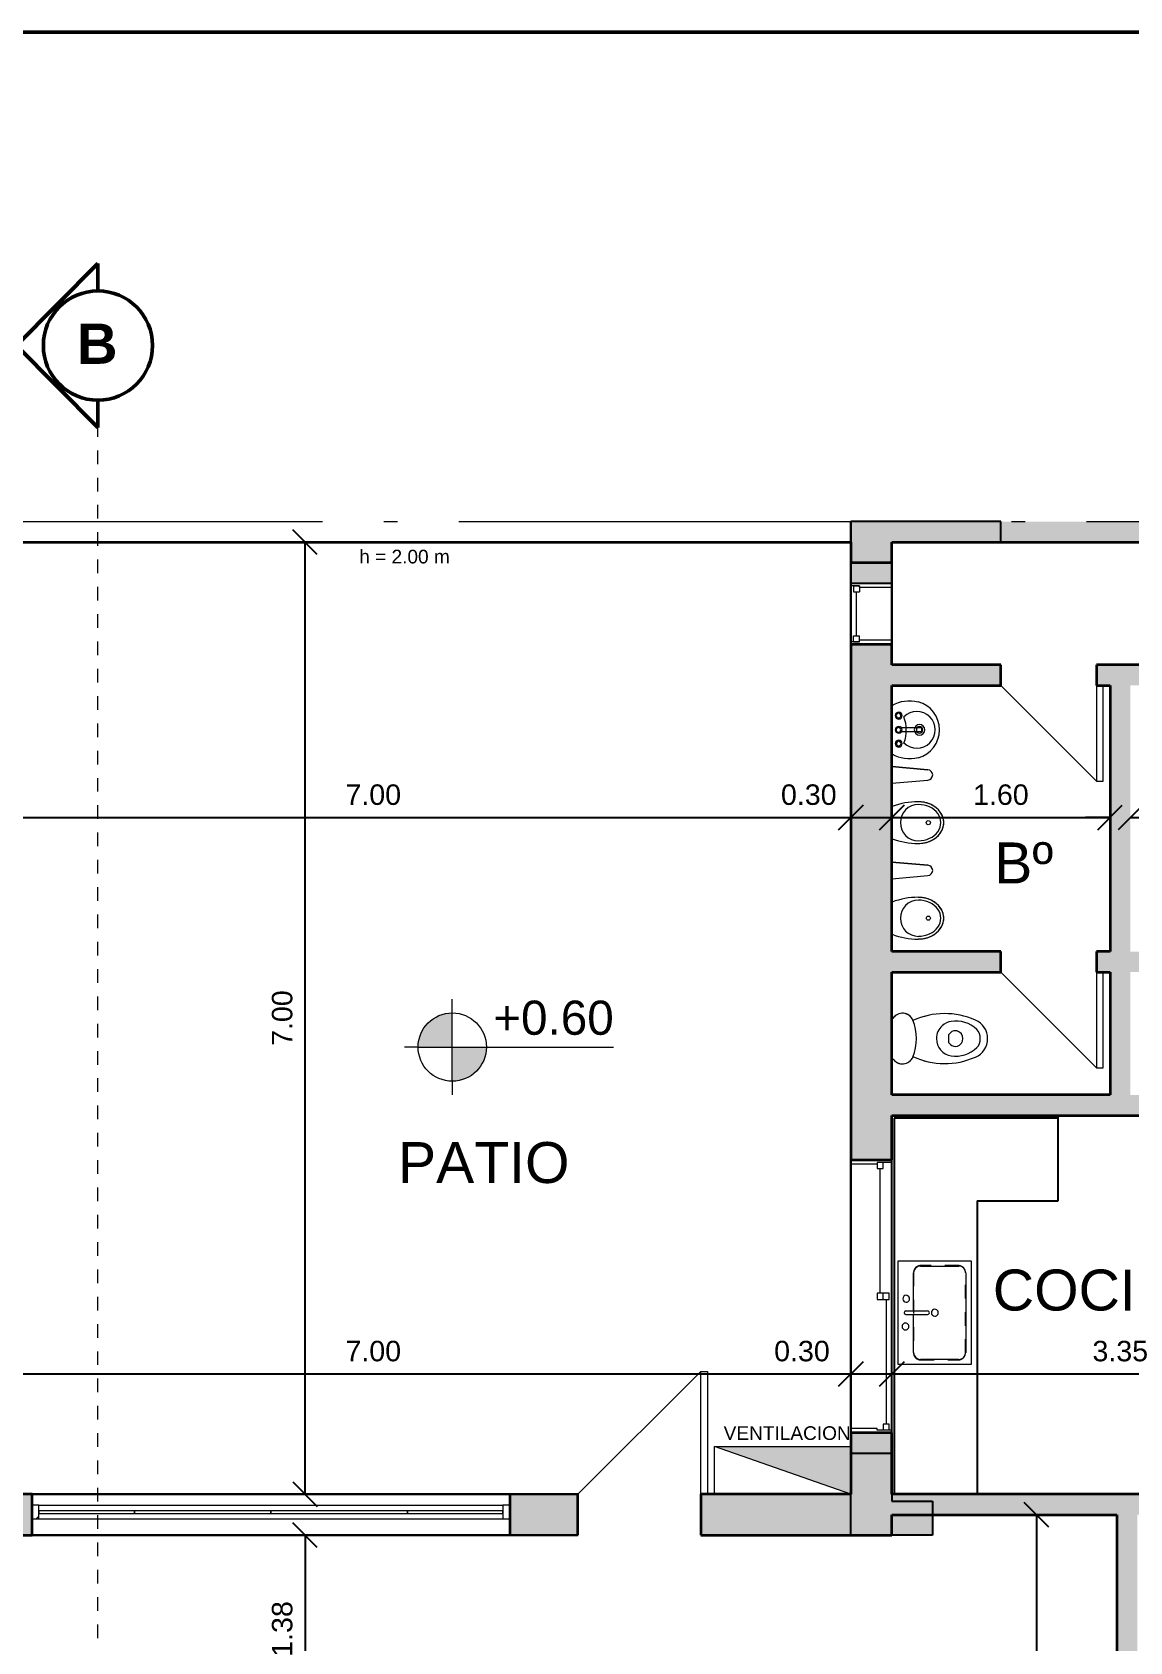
# Model space of a CAD drawing. Header units: metres. Extents: x 42 to 294, y -52 to 32.
# Drawn here: x 103.03 to 111.08, y 19.71 to 31.5 of the extents above; entities that cross this region are included whole.
import ezdxf

# ---------------------------------------------------------------- set-up
doc = ezdxf.new("R2010")
doc.units = ezdxf.units.M
doc.header["$LTSCALE"] = 0.15
for name, pattern in [('ACAD_ISO04W100', [30, 24, -3, 0, -3]), ('Dash dot dot', [0.03, 0.012, -0.006, 0, -0.006, 0, -0.006]), ('Trazo punto', [0.015875, 0.00635, -0.004763, 0, -0.004763])]:
    doc.linetypes.add(name, pattern=pattern)
doc.layers.get('0').update_dxf_attribs({"lineweight": 20})
for name, color, linetype, lineweight in [('A-----SYP', 6, 'Continuous', 50), ('A-DOORSYM', 1, 'Continuous', 9), ('A-FLORCAM', 3, 'Continuous', 9), ('A-GLAZIDM', 6, 'Continuous', 9), ('A-WALL', 2, 'Continuous', 30), ('A-WALLCWM', 6, 'Continuous', 9), ('P-SANRFIM', 6, 'Continuous', 9), ('RECUADRO', 82, 'Continuous', 50), ('S-GRIDIDM', 1, 'Continuous', 20), ('VENTILACIONES', 4, 'Continuous', 9)]:
    doc.layers.add(name, color=color, linetype=linetype, lineweight=lineweight)
doc.layers.add('Hatch', color=8, linetype='Continuous')
doc.layers.add('MUROS', color=11, linetype='Continuous')
doc.styles.get("Standard").update_dxf_attribs({"font": 'arial.ttf', "height": 0.15})
doc.dimstyles.new('Copy of Annotative', dxfattribs={"dimtxt": 0.15, "dimasz": 0.18, "dimexe": 0.18, "dimexo": 0.0625, "dimgap": 0.09, "dimtad": 1, "dimzin": 0, "dimdsep": 46, "dimtxsty": 'Standard', "dimblk": 'OBLIQUE', "dimcen": 0.09, "dimse1": 1, "dimse2": 1, "dimadec": 0, "dimazin": 0, "dimtfac": 1, "dimtofl": 0, "dimtmove": 0, "dimatfit": 3, "dimfxl": 1, "dimtolj": 1, "dimtzin": 0, "dimarcsym": 0})
doc.dimstyles.new('Cotas Pini', dxfattribs={"dimtxt": 0.15, "dimasz": 0.18, "dimexe": 0.18, "dimexo": 0.0625, "dimgap": 0.09, "dimtad": 1, "dimzin": 0, "dimdsep": 46, "dimtxsty": 'Standard', "dimblk": 'OBLIQUE', "dimcen": 0.09, "dimse1": 1, "dimse2": 1, "dimadec": 0, "dimazin": 0, "dimtfac": 1, "dimtofl": 0, "dimtmove": 0, "dimatfit": 3, "dimfxl": 1, "dimtolj": 1, "dimtzin": 0, "dimarcsym": 0})

# ---------------------------------------------------------------- blocks, each defined once
blk = doc.blocks.new('Puerta de 1 hoja - 70x210 cm-140-01 PBaja')
at = {"layer": 'A-DOORSYM', "lineweight": 13}
for p, q in [((0.617, -0.775), (-0.083, -0.075)), ((0.617, -0.775), (-0.083, -0.075)), ((0.617, -0.075), (0.617, -0.775))]:
    blk.add_line(p, q, dxfattribs=at)
blk = doc.blocks.new('Puerta de 1 hoja - 70x210 cm-138-01 PBaja')
at = {"layer": 'A-DOORSYM', "lineweight": 13}
for p, q in [((0.617, -0.775), (-0.083, -0.075)), ((0.617, -0.775), (-0.083, -0.075)), ((0.617, -0.075), (0.617, -0.775))]:
    blk.add_line(p, q, dxfattribs=at)
blk = doc.blocks.new('Panel de sistema - Acristalado-85-01 PBaja')
at = {"layer": 'A-WALLCWM'}
for p, q in [((0.35, 0.01), (-0.35, 0.01)), ((-0.35, 0.01), (-0.35, -0.01)), ((0.35, -0.01), (0.35, 0.01)), ((-0.35, -0.01), (0.35, -0.01))]:
    blk.add_line(p, q, dxfattribs=at)
blk = doc.blocks.new('Montante rectangular - Montante rectangular - 5x10 cm Aluminio-84-01 PBaja')
at = {"layer": 'A-WALLCWM'}
for p, q in [((16.534, 4.813), (17.234, 4.813)), ((16.534, 4.713), (17.234, 4.713))]:
    blk.add_line(p, q, dxfattribs=at)
blk = doc.blocks.new('Montante rectangular - Montante rectangular - 5x10 cm Aluminio-83-01 PBaja')
at = {"layer": 'A-WALLCWM'}
h = blk.add_hatch(dxfattribs=at)
h.set_pattern_fill('FP1_30', color=256, style=0, pattern_type=2)
h.set_pattern_definition([(315, (-0.21, 0.048), (0.25173, 0.25173), []), (315, (-0.21, -0.333), (0.25173, 0.25173), [])])
h.paths.add_polyline_path([(-0.05, 0.05), (0, 0.05), (0, -0.05), (-0.05, -0.05)], flags=0)
at = {"layer": 'A-WALLCWM', "lineweight": 13}
for p, q in [((-0.05, 0.05), (0, 0.05)), ((-0.05, -0.05), (-0.05, 0.05)), ((0, 0.05), (0, -0.05)), ((0, -0.05), (-0.05, -0.05))]:
    blk.add_line(p, q, dxfattribs=at)
blk = doc.blocks.new('Panel de sistema - Acristalado-82-01 PBaja')
at = {"layer": 'A-WALLCWM'}
for p, q in [((0.5, 0.01), (-0.5, 0.01)), ((-0.5, 0.01), (-0.5, -0.01)), ((0.5, -0.01), (0.5, 0.01)), ((-0.5, -0.01), (0.5, -0.01))]:
    blk.add_line(p, q, dxfattribs=at)
blk = doc.blocks.new('Montante rectangular - Montante rectangular - 5x10 cm Aluminio-79-01 PBaja')
at = {"layer": 'A-WALLCWM'}
for p, q in [((17.234, 4.813), (18.234, 4.813)), ((17.234, 4.713), (18.234, 4.713))]:
    blk.add_line(p, q, dxfattribs=at)
blk = doc.blocks.new('Panel de sistema - Acristalado-81-01 PBaja')
at = {"layer": 'A-WALLCWM'}
for p, q in [((0.5, 0.01), (-0.5, 0.01)), ((-0.5, 0.01), (-0.5, -0.01)), ((0.5, -0.01), (0.5, 0.01)), ((-0.5, -0.01), (0.5, -0.01))]:
    blk.add_line(p, q, dxfattribs=at)
blk = doc.blocks.new('Panel de sistema - Acristalado-78-01 PBaja')
at = {"layer": 'A-WALLCWM'}
for p, q in [((0.35, 0.01), (-0.35, 0.01)), ((-0.35, 0.01), (-0.35, -0.01)), ((0.35, -0.01), (0.35, 0.01)), ((-0.35, -0.01), (0.35, -0.01))]:
    blk.add_line(p, q, dxfattribs=at)
blk = doc.blocks.new('Montante rectangular - Montante rectangular - 5x10 cm Aluminio-77-01 PBaja')
at = {"layer": 'A-WALLCWM'}
for p, q in [((20.234, 4.813), (20.934, 4.813)), ((20.234, 4.713), (20.934, 4.713))]:
    blk.add_line(p, q, dxfattribs=at)
blk = doc.blocks.new('Montante rectangular - Montante rectangular - 5x10 cm Aluminio-76-01 PBaja')
at = {"layer": 'A-WALLCWM'}
h = blk.add_hatch(dxfattribs=at)
h.set_pattern_fill('FP1_31', color=256, style=0, pattern_type=2)
h.set_pattern_definition([(225, (0.165, 0.048), (0.25173, -0.25173), []), (225, (0.165, -0.333), (0.25173, -0.25173), [])])
h.paths.add_polyline_path([(-0.05, 0.05), (-0.05, -0.05), (0, -0.05), (0, 0.05)], flags=0)
at = {"layer": 'A-WALLCWM', "lineweight": 13}
for p, q in [((-0.05, 0.05), (-0.05, -0.05)), ((0, 0.05), (-0.05, 0.05)), ((0, -0.05), (0, 0.05)), ((-0.05, -0.05), (0, -0.05))]:
    blk.add_line(p, q, dxfattribs=at)
blk = doc.blocks.new('Puerta de 1 hoja - 90 x 210 cm-75-01 PBaja')
at = {"layer": 'A-DOORSYM', "lineweight": 13}
for p, q in [((0.717, 1.05), (-0.183, 0.15)), ((0.717, 1.05), (-0.183, 0.15)), ((0.717, 0.15), (0.717, 1.05))]:
    blk.add_line(p, q, dxfattribs=at)
blk = doc.blocks.new('WC w Cistern _5_ - 540 x 360mm-55-01 PBaja')
at = {"layer": 'P-SANRFIM'}
for p, q in [((-0.147, 0), (-0.147, -0.009)), ((-0.147, 0), (-0.147, -0.009)), ((0.147, -0.009), (0.147, 0)), ((0.147, -0.009), (0.147, 0)), ((-0.043, -0.431), (-0.031, -0.418)), ((-0.031, -0.418), (0.031, -0.418)), ((0.031, -0.418), (0.043, -0.431))]:
    blk.add_line(p, q, dxfattribs=at)
for centre, radius, start, end in [((-0.103, -0.079), 0.0825, 122.2745, 248.8192), ((-0.103, -0.079), 0.0825, 122.2745, 246.8782), ((0.103, -0.079), 0.0825, 291.1808, 57.7255), ((0.103, -0.079), 0.0825, 293.1218, 57.7255), ((0.375, -0.388), 0.558, 155.3545, 203.7969), ((0.375, -0.388), 0.558, 155.3903, 203.7969), ((0, 0.162), 0.344, 246.8782, 293.1218), ((-0.375, -0.388), 0.558, 336.2031, 24.6455), ((-0.375, -0.388), 0.558, 336.2031, 24.6097), ((0, -0.456), 0.128, 89.9985, 170.9061), ((0, -0.456), 0.128, 42.4453, 90.0015), ((0.091, -0.47), 0.22, 170.9061, 224.3974), ((-0.008, -0.466), 0.05, 135, 197.1865), ((0.008, -0.466), 0.05, 342.8171, 45), ((-0.091, -0.47), 0.22, 315.6026, 9.0939), ((0, -0.456), 0.128, 9.0939, 42.4453), ((0, -0.464), 0.0581, 197.1865, 342.8171), ((0.001, -0.553), 0.15, 203.7969, 269.4689), ((0.001, -0.553), 0.15, 203.7969, 269.4689), ((-0.008, -0.567), 0.0816, 224.3974, 275.8355), ((-0.001, -0.553), 0.15, 270.5311, 336.2031), ((-0.001, -0.553), 0.15, 270.5311, 336.2031), ((0.008, -0.567), 0.0816, 264.1645, 315.6026)]:
    blk.add_arc(centre, radius, start, end, dxfattribs=at)
blk = doc.blocks.new('Sink - Cloakroom - 440 x 350mm-50-01 PBaja')
at = {"layer": 'P-SANRFIM'}
for p, q in [((-0.015, -0.215), (-0.015, -0.071)), ((0.015, -0.215), (0.015, -0.071))]:
    blk.add_line(p, q, dxfattribs=at)
for centre, radius, start, end in [((0.053, -0.131), 0.264, 150.3649, 193.6351), ((-0.053, -0.131), 0.264, 346.3649, 29.6351), ((0.053, -0.131), 0.264, 150.3649, 193.6351), ((0, -0.184), 0.135, 135.4629, 45.0556), ((-0.101, -0.051), 0.025, 0, 180), ((-0.101, -0.051), 0.025, 180, 0), ((-0.101, -0.051), 0.017, 360, 180), ((-0.101, -0.051), 0.017, 180, 360), ((-0.002, 0.16), 0.267, 249.1986, 291.3199), ((0, -0.051), 0.025, 0, 180), ((0, -0.051), 0.025, 180, 0), ((-0.001, -0.049), 0.0168, 90, 270), ((-0.001, -0.049), 0.0168, 270, 90), ((0.104, -0.051), 0.025, 360, 180), ((0.104, -0.051), 0.025, 180, 360), ((0.104, -0.05), 0.017, 360, 180), ((0.104, -0.05), 0.017, 180, 360), ((-0.053, -0.131), 0.264, 346.3649, 29.6351), ((-0.006, -0.145), 0.204, 193.6351, 271.6558), ((-0.006, -0.145), 0.204, 193.6351, 271.6558), ((0, -0.204), 0.0386, 360, 180), ((0, -0.204), 0.0386, 180, 360), ((0, -0.204), 0.0235, 360, 180), ((0, -0.204), 0.0235, 180, 360), ((0.006, -0.145), 0.204, 268.3442, 346.3649), ((0.006, -0.145), 0.204, 268.3442, 346.3649)]:
    blk.add_arc(centre, radius, start, end, dxfattribs=at)
blk.add_ellipse((0, -0.215), major_axis=(-0.015, 0), ratio=0.428525, start_param=0, end_param=3.141593, dxfattribs=at)
blk = doc.blocks.new('Urinal _2_ - Urinal _2_-51-01 PBaja')
at = {"layer": 'P-SANRFIM'}
for p, q in [((0.117, -0.003), (-0.117, -0.003)), ((-0.117, -0.003), (0.117, -0.003))]:
    blk.add_line(p, q, dxfattribs=at)
blk.add_circle((0, -0.268), 0.015, dxfattribs=at)
for centre, start, end in [((0.392, -0.195), 159.3261, 180), ((0.392, -0.195), 159.3261, 180), ((-0.392, -0.195), 360, 20.6739), ((-0.392, -0.195), 360, 20.6739)]:
    blk.add_arc(centre, 0.545, start, end, dxfattribs=at)
for major_axis, ratio, start_param, end_param in [((-0.133, 0), 0.987707, 3.141593, 6.283185), ((0, 0.186), 0.819068, 1.570796, 4.712389), ((0, 0.165), 0.80303, 1.570796, 4.712389)]:
    blk.add_ellipse((0, -0.195), major_axis=major_axis, ratio=ratio, start_param=start_param, end_param=end_param, dxfattribs=at)
at = {"layer": 'P-SANRFIM', "start_tangent": (0.002808, -0.999996), "end_tangent": (0.002808, 0.999996)}
blk.add_spline([(-0.152, -0.195), (-0.151, -0.218), (-0.15, -0.229), (-0.148, -0.24), (-0.146, -0.25), (-0.143, -0.261), (-0.139, -0.271), (-0.135, -0.282), (-0.131, -0.291), (-0.125, -0.301), (-0.12, -0.31), (-0.114, -0.318), (-0.108, -0.327), (-0.101, -0.334), (-0.094, -0.342), (-0.087, -0.348), (-0.079, -0.354), (-0.071, -0.36), (-0.063, -0.365), (-0.054, -0.369), (-0.045, -0.373), (-0.036, -0.376), (-0.027, -0.378), (-0.018, -0.38), (-0.009, -0.381), (0, -0.381), (0.009, -0.381), (0.018, -0.38), (0.027, -0.378), (0.036, -0.376), (0.045, -0.373), (0.054, -0.369), (0.065, -0.364), (0.075, -0.357), (0.085, -0.35), (0.094, -0.342), (0.103, -0.332), (0.111, -0.323), (0.119, -0.312), (0.125, -0.301), (0.132, -0.289), (0.137, -0.277), (0.142, -0.264), (0.146, -0.25), (0.149, -0.237), (0.151, -0.223), (0.153, -0.195)], degree=3, dxfattribs=at)
blk = doc.blocks.new('Urinal Screen _1_ - Urinal Screen _1_-47-01 PBaja')
at = {"layer": 'P-SANRFIM'}
for p, q in [((0.061, 0), (-0.061, 0)), ((-0.061, 0), (-0.038, -0.265)), ((-0.061, 0), (0.061, 0)), ((-0.061, 0), (-0.038, -0.265)), ((0.038, -0.265), (0.061, 0)), ((0.061, 0), (0.038, -0.265))]:
    blk.add_line(p, q, dxfattribs=at)
blk.add_arc((0, -0.262), 0.0382, 185, 355, dxfattribs=at)
blk.add_arc((0, -0.262), 0.0382, 185, 355, dxfattribs=at)
blk = doc.blocks.new('Deslizante con cubrejuntas - 2000 x 1200mm-44-01 PBaja')
at = {"layer": 'A-GLAZIDM', "lineweight": 13}
for p, q in [((-1, 0.15), (-0.98095, 0.15)), ((-0.98095, 0.15), (-0.98095, 0.04205)), ((-0.022225, 0.13095), (-0.022225, 0.04205)), ((0.022225, 0.13095), (-0.022225, 0.13095)), ((0.022225, 0.04205), (0.022225, 0.13095)), ((0.9365, 0.13095), (0.9365, 0.0865)), ((0.98095, 0.13095), (0.9365, 0.13095)), ((0.98095, 0.15), (0.98095, 0.04205)), ((1, 0.15), (0.98095, 0.15)), ((1, -0.15), (1, 0.15)), ((-0.9365, 0.0865), (-0.98095, 0.0865)), ((-0.98095, 0.04205), (-0.96825, 0.04205)), ((-0.96825, 0.04205), (-0.9365, 0.04205)), ((-0.96825, 0.04205), (-0.96825, -0.15)), ((-0.9365, 0.04205), (-0.9365, 0.0865)), ((-0.022225, 0.064275), (-0.9365, 0.064275)), ((0.022225, 0.0865), (-0.022225, 0.0865)), ((-0.022225, 0.04205), (0.022225, 0.04205)), ((0.022225, 0.108725), (0.9365, 0.108725)), ((0.9365, 0.0865), (0.98095, 0.0865)), ((0.96825, 0.04205), (0.96825, -0.15)), ((0.98095, 0.04205), (0.96825, 0.04205)), ((-0.96825, -0.15), (-1, -0.15)), ((0.96825, -0.15), (1, -0.15))]:
    blk.add_line(p, q, dxfattribs=at)
blk = doc.blocks.new('Counter Top - Corner w sink - 600mm Depth-40-01 PBaja')
at = {"layer": 'A-FLORCAM'}
for p, q in [((-0.575, 1.219), (-1.2, 1.219)), ((-0.575, 0.625), (-0.575, 1.219)), ((1.575, 0.625), (-0.575, 0.625)), ((-0.875, 0), (1.125, 0))]:
    blk.add_line(p, q, dxfattribs=at)
at = {"layer": 'A-FLORCAM', "lineweight": 25}
for p, q in [((-0.575, 1.219), (-1.2, 1.219)), ((-1.181, 1.219), (-1.181, 0.019)), ((-0.575, 0.625), (-0.575, 1.219)), ((-0.575, 0.625), (1.575, 0.625)), ((-1.181, 0.019), (1.575, 0.019)), ((1.125, 0), (-0.875, 0))]:
    blk.add_line(p, q, dxfattribs=at)
at = {"layer": 'A-FLORCAM', "linetype": 'Dash dot dot'}
for p, q in [((-0.1, 0.49), (-0.1, 0.21)), ((0.54, 0.54), (-0.05, 0.54)), ((0.59, 0.21), (0.59, 0.49)), ((-0.05, 0.16), (0.54, 0.16))]:
    blk.add_line(p, q, dxfattribs=at)
for centre, start, end in [((-0.05, 0.49), 90, 180), ((0.54, 0.49), 360, 90), ((-0.05, 0.21), 180, 270), ((0.54, 0.21), 270, 0)]:
    blk.add_arc(centre, 0.05, start, end, dxfattribs=at)
blk = doc.blocks.new('M_Sink Kitchen-Single - 760 x 535mm-39-01 PBaja')
at = {"layer": 'P-SANRFIM'}
for p, q in [((-0.364, -0.27), (-0.364, 0.265)), ((-0.364, 0.265), (0.396, 0.265)), ((0.396, 0.265), (0.396, -0.27)), ((-0.326, -0.105), (-0.326, 0.176)), ((-0.275, 0.227), (0.307, 0.227)), ((0.358, 0.176), (0.358, -0.105)), ((0.003, -0.213), (0.003, -0.053)), ((0.028, -0.213), (0.028, -0.053)), ((0.003, -0.156), (-0.275, -0.156)), ((0.307, -0.156), (0.028, -0.156)), ((0.396, -0.27), (-0.364, -0.27))]:
    blk.add_line(p, q, dxfattribs=at)
for centre, radius, start, end in [((-0.275, 0.176), 0.0508, 90, 180), ((0.307, 0.176), 0.0508, 360, 90), ((0.016, 0), 0.0254, 360, 180), ((-0.275, -0.105), 0.0508, 180, 270), ((0.016, 0), 0.0254, 180, 0), ((0.016, -0.053), 0.0127, 360, 180), ((0.307, -0.105), 0.0508, 270, 0), ((-0.086, -0.21), 0.0254, 360, 180), ((-0.086, -0.21), 0.0254, 180, 0), ((0.016, -0.213), 0.0127, 180, 0), ((0.117, -0.215), 0.0254, 360, 180), ((0.117, -0.215), 0.0254, 180, 0)]:
    blk.add_arc(centre, radius, start, end, dxfattribs=at)
blk = doc.blocks.new('Sección - Extremo de sección-3896-01 PBaja')
at = {"layer": 'A-----SYP'}
for p, q in [((-0.006, 0.00598), (-0.012, 0)), ((0, 0), (-0.006, 0.00598)), ((-0.012, 0), (-0.01, 0)), ((-0.002, 0), (0, 0))]:
    blk.add_line(p, q, dxfattribs=at)
blk.add_circle((-0.006, 0), 0.004, dxfattribs=at)
blk.add_arc((-0.006, 0), 0.004, 0, 180, dxfattribs=at)
blk = doc.blocks.new('_Oblique')
at = {"color": 0, "linetype": 'ByBlock', "lineweight": -2}
blk.add_line((-0.5, -0.5), (0.5, 0.5), dxfattribs=at)
blk = doc.blocks.new('*D2682')
at = {"color": 0, "lineweight": -2, "ltscale": 0.1, "transparency": 16777216}
blk.add_line((102.033, 25.752), (109.033, 25.752), dxfattribs=at)
at = {"layer": 'Defpoints', "color": 0, "ltscale": 0.1, "transparency": 16777216}
for p in [(102.033, 25.752), (109.033, 25.752), (109.033, 25.752)]:
    blk.add_point(p, dxfattribs=at)
at = {"color": 0, "lineweight": -2, "ltscale": 0.1, "transparency": 16777216, "xscale": 0.18, "yscale": 0.18, "zscale": 0.18, "rotation": 180}
blk.add_blockref('_Oblique', (102.033, 25.752), dxfattribs=at)
at = {"color": 0, "lineweight": -2, "ltscale": 0.1, "transparency": 16777216, "xscale": 0.18, "yscale": 0.18, "zscale": 0.18}
blk.add_blockref('_Oblique', (109.033, 25.752), dxfattribs=at)
at = {"color": 0, "ltscale": 0.1, "transparency": 16777216, "insert": (105.533, 25.918), "char_height": 0.15, "attachment_point": 5}
blk.add_mtext('\\A1;7.00', dxfattribs=at)
blk = doc.blocks.new('*D2683')
at = {"color": 0, "lineweight": -2, "ltscale": 0.1, "transparency": 16777216}
blk.add_line((109.033, 25.752), (109.333, 25.752), dxfattribs=at)
at = {"layer": 'Defpoints', "color": 0, "ltscale": 0.1, "transparency": 16777216}
for p in [(109.033, 25.752), (109.333, 25.752), (109.333, 25.752)]:
    blk.add_point(p, dxfattribs=at)
at = {"color": 0, "lineweight": -2, "ltscale": 0.1, "transparency": 16777216, "xscale": 0.18, "yscale": 0.18, "zscale": 0.18, "rotation": 180}
blk.add_blockref('_Oblique', (109.033, 25.752), dxfattribs=at)
at = {"color": 0, "lineweight": -2, "ltscale": 0.1, "transparency": 16777216, "xscale": 0.18, "yscale": 0.18, "zscale": 0.18}
blk.add_blockref('_Oblique', (109.333, 25.752), dxfattribs=at)
at = {"color": 0, "ltscale": 0.1, "transparency": 16777216, "insert": (108.725, 25.918), "char_height": 0.15, "attachment_point": 5}
blk.add_mtext('\\A1;0.30', dxfattribs=at)
blk = doc.blocks.new('*D2684')
at = {"color": 0, "lineweight": -2, "ltscale": 0.1, "transparency": 16777216}
blk.add_line((109.333, 25.752), (110.933, 25.752), dxfattribs=at)
at = {"layer": 'Defpoints', "color": 0, "ltscale": 0.1, "transparency": 16777216}
for p in [(109.333, 25.752), (110.933, 25.752), (110.933, 25.744)]:
    blk.add_point(p, dxfattribs=at)
at = {"color": 0, "lineweight": -2, "ltscale": 0.1, "transparency": 16777216, "xscale": 0.18, "yscale": 0.18, "zscale": 0.18, "rotation": 180}
blk.add_blockref('_Oblique', (109.333, 25.752), dxfattribs=at)
at = {"color": 0, "lineweight": -2, "ltscale": 0.1, "transparency": 16777216, "xscale": 0.18, "yscale": 0.18, "zscale": 0.18}
blk.add_blockref('_Oblique', (110.933, 25.752), dxfattribs=at)
at = {"color": 0, "ltscale": 0.1, "transparency": 16777216, "insert": (110.133, 25.918), "char_height": 0.15, "attachment_point": 5}
blk.add_mtext('\\A1;1.60', dxfattribs=at)
blk = doc.blocks.new('*D2685')
at = {"color": 0, "lineweight": -2, "ltscale": 0.1, "transparency": 16777216}
for p, q in [((110.933, 25.752), (110.753, 25.752)), ((111.083, 25.752), (111.263, 25.752))]:
    blk.add_line(p, q, dxfattribs=at)
at = {"layer": 'Defpoints', "color": 0, "ltscale": 0.1, "transparency": 16777216}
for p in [(110.933, 25.744), (111.083, 25.752), (111.083, 25.752)]:
    blk.add_point(p, dxfattribs=at)
at = {"color": 0, "lineweight": -2, "ltscale": 0.1, "transparency": 16777216, "xscale": 0.18, "yscale": 0.18, "zscale": 0.18}
blk.add_blockref('_Oblique', (110.933, 25.752), dxfattribs=at)
at = {"color": 0, "lineweight": -2, "ltscale": 0.1, "transparency": 16777216, "xscale": 0.18, "yscale": 0.18, "zscale": 0.18, "rotation": 180}
blk.add_blockref('_Oblique', (111.083, 25.752), dxfattribs=at)
at = {"color": 0, "ltscale": 0.1, "transparency": 16777216, "insert": (111.439, 25.918), "char_height": 0.15, "attachment_point": 5}
blk.add_mtext('\\A1;0.15', dxfattribs=at)
blk = doc.blocks.new('*D2686')
at = {"color": 0, "lineweight": -2, "ltscale": 0.1, "transparency": 16777216}
blk.add_line((111.083, 25.752), (112.683, 25.752), dxfattribs=at)
at = {"layer": 'Defpoints', "color": 0, "ltscale": 0.1, "transparency": 16777216}
for p in [(111.083, 25.752), (112.683, 25.754), (112.683, 25.752)]:
    blk.add_point(p, dxfattribs=at)
at = {"color": 0, "lineweight": -2, "ltscale": 0.1, "transparency": 16777216, "xscale": 0.18, "yscale": 0.18, "zscale": 0.18, "rotation": 180}
blk.add_blockref('_Oblique', (111.083, 25.752), dxfattribs=at)
at = {"color": 0, "lineweight": -2, "ltscale": 0.1, "transparency": 16777216, "xscale": 0.18, "yscale": 0.18, "zscale": 0.18}
blk.add_blockref('_Oblique', (112.683, 25.752), dxfattribs=at)
at = {"color": 0, "ltscale": 0.1, "transparency": 16777216, "insert": (112.062, 25.918), "char_height": 0.15, "attachment_point": 5}
blk.add_mtext('\\A1;1.60', dxfattribs=at)
blk = doc.blocks.new('*D2650')
at = {"color": 0, "lineweight": -2, "ltscale": 0.1, "transparency": 16777216}
blk.add_line((109.333, 21.675), (112.683, 21.675), dxfattribs=at)
at = {"layer": 'Defpoints', "color": 0, "ltscale": 0.1, "transparency": 16777216}
for p in [(109.333, 21.675), (112.683, 21.675), (112.683, 21.675)]:
    blk.add_point(p, dxfattribs=at)
at = {"color": 0, "lineweight": -2, "ltscale": 0.1, "transparency": 16777216, "xscale": 0.18, "yscale": 0.18, "zscale": 0.18, "rotation": 180}
blk.add_blockref('_Oblique', (109.333, 21.675), dxfattribs=at)
at = {"color": 0, "lineweight": -2, "ltscale": 0.1, "transparency": 16777216, "xscale": 0.18, "yscale": 0.18, "zscale": 0.18}
blk.add_blockref('_Oblique', (112.683, 21.675), dxfattribs=at)
at = {"color": 0, "ltscale": 0.1, "transparency": 16777216, "insert": (111.008, 21.842), "char_height": 0.15, "attachment_point": 5}
blk.add_mtext('\\A1;3.35', dxfattribs=at)
blk = doc.blocks.new('*D2657')
at = {"color": 0, "lineweight": -2, "ltscale": 0.1, "transparency": 16777216}
blk.add_line((102.033, 21.675), (109.033, 21.675), dxfattribs=at)
at = {"layer": 'Defpoints', "color": 0, "ltscale": 0.1, "transparency": 16777216}
for p in [(102.033, 21.675), (109.033, 21.675), (109.033, 21.675)]:
    blk.add_point(p, dxfattribs=at)
at = {"color": 0, "lineweight": -2, "ltscale": 0.1, "transparency": 16777216, "xscale": 0.18, "yscale": 0.18, "zscale": 0.18, "rotation": 180}
blk.add_blockref('_Oblique', (102.033, 21.675), dxfattribs=at)
at = {"color": 0, "lineweight": -2, "ltscale": 0.1, "transparency": 16777216, "xscale": 0.18, "yscale": 0.18, "zscale": 0.18}
blk.add_blockref('_Oblique', (109.033, 21.675), dxfattribs=at)
at = {"color": 0, "ltscale": 0.1, "transparency": 16777216, "insert": (105.533, 21.842), "char_height": 0.15, "attachment_point": 5}
blk.add_mtext('\\A1;7.00', dxfattribs=at)
blk = doc.blocks.new('*D2658')
at = {"color": 0, "lineweight": -2, "ltscale": 0.1, "transparency": 16777216}
blk.add_line((109.033, 21.675), (109.333, 21.675), dxfattribs=at)
at = {"layer": 'Defpoints', "color": 0, "ltscale": 0.1, "transparency": 16777216}
for p in [(109.033, 21.675), (109.333, 21.675), (109.333, 21.675)]:
    blk.add_point(p, dxfattribs=at)
at = {"color": 0, "lineweight": -2, "ltscale": 0.1, "transparency": 16777216, "xscale": 0.18, "yscale": 0.18, "zscale": 0.18, "rotation": 180}
blk.add_blockref('_Oblique', (109.033, 21.675), dxfattribs=at)
at = {"color": 0, "lineweight": -2, "ltscale": 0.1, "transparency": 16777216, "xscale": 0.18, "yscale": 0.18, "zscale": 0.18}
blk.add_blockref('_Oblique', (109.333, 21.675), dxfattribs=at)
at = {"color": 0, "ltscale": 0.1, "transparency": 16777216, "insert": (108.675, 21.842), "char_height": 0.15, "attachment_point": 5}
blk.add_mtext('\\A1;0.30', dxfattribs=at)
blk = doc.blocks.new('*D2597')
at = {"color": 0, "lineweight": -2, "ltscale": 0.1, "transparency": 16777216}
blk.add_line((105.033, 20.494), (105.033, 19.119), dxfattribs=at)
at = {"layer": 'Defpoints', "color": 0, "ltscale": 0.1, "transparency": 16777216}
for p in [(105.033, 20.494), (105.033, 19.119), (105.033, 19.119)]:
    blk.add_point(p, dxfattribs=at)
at = {"color": 0, "lineweight": -2, "ltscale": 0.1, "transparency": 16777216, "xscale": 0.18, "yscale": 0.18, "zscale": 0.18}
for p, rotation in [((105.033, 20.494), 90), ((105.033, 19.119), 270)]:
    blk.add_blockref('_Oblique', p, dxfattribs=dict(at, rotation=rotation))
at = {"color": 0, "ltscale": 0.1, "transparency": 16777216, "insert": (104.866, 19.807), "char_height": 0.15, "attachment_point": 5, "rotation": 90}
blk.add_mtext('\\A1;1.38', dxfattribs=at)
blk = doc.blocks.new('*D2602')
at = {"color": 0, "lineweight": -2, "ltscale": 0.1, "transparency": 16777216}
blk.add_line((110.394, 20.644), (110.394, 10.944), dxfattribs=at)
at = {"layer": 'Defpoints', "color": 0, "ltscale": 0.1, "transparency": 16777216}
for p in [(110.307, 20.644), (110.307, 10.944), (110.394, 10.944)]:
    blk.add_point(p, dxfattribs=at)
at = {"color": 0, "lineweight": -2, "ltscale": 0.1, "transparency": 16777216, "xscale": 0.18, "yscale": 0.18, "zscale": 0.18}
for p, rotation in [((110.394, 20.644), 90), ((110.394, 10.944), 270)]:
    blk.add_blockref('_Oblique', p, dxfattribs=dict(at, rotation=rotation))
at = {"color": 0, "ltscale": 0.1, "transparency": 16777216, "insert": (110.227, 15.794), "char_height": 0.15, "attachment_point": 5, "rotation": 90}
blk.add_mtext('\\A1;9.70', dxfattribs=at)
blk = doc.blocks.new('*D2623')
at = {"color": 0, "lineweight": -2, "ltscale": 0.1, "transparency": 16777216}
blk.add_line((105.033, 20.794), (105.033, 27.769), dxfattribs=at)
at = {"layer": 'Defpoints', "color": 0, "ltscale": 0.1, "transparency": 16777216}
for p in [(105.033, 27.769), (105.033, 27.769), (105.033, 20.794)]:
    blk.add_point(p, dxfattribs=at)
at = {"color": 0, "lineweight": -2, "ltscale": 0.1, "transparency": 16777216, "xscale": 0.18, "yscale": 0.18, "zscale": 0.18}
for p, rotation in [((105.033, 27.769), 90), ((105.033, 20.794), 270)]:
    blk.add_blockref('_Oblique', p, dxfattribs=dict(at, rotation=rotation))
at = {"color": 0, "ltscale": 0.1, "transparency": 16777216, "insert": (104.866, 24.282), "char_height": 0.15, "attachment_point": 5, "rotation": 90}
blk.add_mtext('\\A1;7.00', dxfattribs=at)

msp = doc.modelspace()

# ---------------------------------------------------------------- hatches: boundary and pattern name
at = {"ltscale": 0.1}
h = msp.add_hatch(color=256, dxfattribs=at)
h.paths.add_polyline_path([(106.112, 24.32, 0.414214), (105.862, 24.07), (105.862, 24.07), (106.112, 24.07)])
h.paths.add_polyline_path([(106.362, 24.07), (106.112, 24.07), (106.112, 23.82, 0.414214)])
at = {"layer": 'Hatch', "ltscale": 0.2}
for points in [[(109.333, 27.769), (110.133, 27.769), (110.133, 27.919), (109.033, 27.919), (109.033, 27.469), (109.333, 27.469)], [(109.033, 20.494), (109.633, 20.494), (109.633, 20.744), (109.333, 20.744), (109.333, 21.094), (109.033, 21.094)]]:
    msp.add_hatch(color=256, dxfattribs=at).paths.add_polyline_path(points)
at = {"layer": 'MUROS', "ltscale": 0.1}
h = msp.add_hatch(color=256, dxfattribs=at)
h.paths.add_polyline_path([(100.933, 27.919), (97.133, 27.919), (97.133, 27.769), (100.933, 27.769)])
h.paths.add_polyline_path([(96.533, 27.469), (96.233, 27.469), (96.233, 23.969), (96.533, 23.969), (96.533, 25.094), (96.633, 25.094), (96.633, 25.244), (96.583, 25.244), (96.533, 25.244)])
h.paths.add_polyline_path([(96.492, 22.947), (96.47, 22.947), (96.425, 22.947), (96.425, 22.992), (96.447, 23.906), (96.425, 23.906), (96.425, 23.938), (96.233, 23.938), (96.233, 22.001), (96.425, 22.001), (96.47, 21.996), (96.47, 22.033), (96.492, 22.033)])
h.paths.add_polyline_path([(102.033, 23.344), (101.733, 23.344), (101.733, 22.794), (97.883, 22.794), (97.883, 24.194), (97.733, 24.194), (97.733, 21.544), (97.883, 21.544), (97.883, 22.644), (101.733, 22.644), (101.733, 22.394), (102.033, 22.394)])
h.paths.add_polyline_path([(102.033, 27.019), (101.733, 27.019), (101.733, 26.844), (101.683, 26.844), (101.683, 26.744), (101.733, 26.744), (101.733, 26.044), (101.733, 25.244), (100.933, 25.244), (100.933, 26.744), (100.983, 26.744), (100.983, 26.844), (100.783, 26.844), (100.783, 26.744), (100.833, 26.744), (100.833, 26.044), (100.833, 25.244), (100.033, 25.244), (100.033, 26.744), (100.083, 26.744), (100.083, 26.844), (98.333, 26.844), (98.333, 26.244), (98.433, 26.244), (98.433, 26.744), (99.933, 26.744), (99.933, 25.244), (98.433, 25.244), (98.433, 25.344), (98.333, 25.344), (98.333, 25.244), (97.533, 25.244), (97.533, 25.094), (97.733, 25.094), (97.733, 24.994), (97.883, 24.994), (97.883, 25.044), (97.883, 25.094), (98.733, 25.094), (98.733, 24.194), (98.883, 24.194), (98.883, 24.294), (98.833, 24.294), (98.833, 24.994), (98.833, 25.094), (100.233, 25.094), (100.233, 24.294), (99.583, 24.294), (99.583, 24.194), (100.983, 24.194), (100.983, 24.294), (100.333, 24.294), (100.333, 25.094), (101.733, 25.094), (101.733, 24.294), (101.683, 24.294), (101.683, 24.194), (101.733, 24.194), (101.733, 23.944), (102.033, 23.944)])
h.paths.add_polyline_path([(107.033, 20.794), (106.533, 20.794), (106.533, 20.494), (107.033, 20.494)])
h.paths.add_polyline_path([(109.033, 20.794), (107.983, 20.794), (107.933, 20.794), (107.933, 20.494), (109.033, 20.494)])
h.paths.add_polyline_path([(112.833, 26.869), (111.883, 26.869), (111.883, 26.719), (112.683, 26.719), (112.683, 24.769), (111.883, 24.769), (111.883, 24.619), (112.683, 24.619), (112.683, 23.719), (111.083, 23.719), (111.083, 24.619), (111.183, 24.619), (111.183, 24.769), (111.083, 24.769), (111.083, 26.719), (111.183, 26.719), (111.183, 26.869), (110.833, 26.869), (110.833, 26.719), (110.883, 26.719), (110.933, 26.719), (110.933, 24.769), (110.833, 24.769), (110.833, 24.619), (110.883, 24.619), (110.933, 24.619), (110.933, 23.719), (109.333, 23.719), (109.333, 24.619), (110.133, 24.619), (110.133, 24.769), (109.333, 24.769), (109.333, 26.719), (110.133, 26.719), (110.133, 26.869), (109.333, 26.869), (109.333, 27.019), (109.033, 27.019), (109.033, 23.244), (109.333, 23.244), (109.333, 23.569), (112.683, 23.569), (112.683, 21.594), (112.833, 21.594)])
h.paths.add_polyline_path([(114.633, 27.919), (110.133, 27.919), (110.133, 27.769), (114.633, 27.769)])
h.paths.add_polyline_path([(118.808, 27.919), (115.433, 27.919), (115.433, 27.769), (118.808, 27.769)])
h.paths.add_polyline_path([(119.608, 27.319), (119.308, 27.319), (119.308, 27.169), (119.608, 27.169)])
h.paths.add_polyline_path([(109.333, 21.244), (109.033, 21.244), (109.033, 21.094), (109.333, 21.094)])
msp.add_hatch(color=256, dxfattribs=at).paths.add_polyline_path([(114.633, 20.794), (112.833, 20.794), (112.833, 20.894), (112.683, 20.894), (112.683, 20.844), (112.683, 20.794), (109.333, 20.794), (109.333, 20.744), (109.633, 20.744), (109.633, 20.644), (110.983, 20.644), (110.983, 10.944), (110.783, 10.944), (110.783, 10.794), (110.983, 10.794), (110.983, 9.128), (111.283, 9.128), (111.283, 9.889), (111.133, 9.889), (111.133, 13.544), (111.833, 13.544), (111.833, 13.694), (111.133, 13.694), (111.133, 15.494), (112.633, 15.494), (112.633, 13.694), (112.533, 13.694), (112.533, 13.544), (112.883, 13.544), (112.883, 13.694), (112.833, 13.694), (112.783, 13.694), (112.783, 15.494), (114.958, 15.494), (114.958, 14.319), (115.108, 14.319), (115.108, 15.494), (119.308, 15.494), (119.308, 14.319), (119.608, 14.319), (119.608, 15.944), (119.308, 15.944), (119.308, 15.644), (112.783, 15.644), (112.783, 17.594), (112.533, 17.594), (112.533, 17.444), (112.583, 17.444), (112.633, 17.444), (112.633, 15.644), (111.133, 15.644), (111.133, 17.444), (111.833, 17.444), (111.833, 17.594), (111.133, 17.594), (111.133, 20.644), (112.633, 20.644), (112.633, 18.569), (112.783, 18.569), (112.783, 20.644), (114.633, 20.644)])
h = msp.add_hatch(color=256, dxfattribs=at)
h.paths.add_polyline_path([(102.033, 20.794), (102.033, 20.494), (103.033, 20.494), (103.033, 20.794)])
h.paths.add_polyline_path([(101.983, 20.394), (101.983, 20.494), (101.833, 20.494), (101.833, 20.394)])
h.paths.add_polyline_path([(101.733, 20.494), (101.733, 20.644), (97.883, 20.644), (97.883, 20.744), (97.733, 20.744), (97.733, 20.644), (97.533, 20.644), (97.533, 20.494)])
at = {"layer": 'VENTILACIONES'}
h = msp.add_hatch(color=256, dxfattribs=at)
h.paths.add_polyline_path([(108.689, 21.144), (108.033, 21.144), (109.033, 20.794)])
h.paths.add_polyline_path([(109.033, 21.144), (108.689, 21.144), (109.033, 20.794)])

# ---------------------------------------------------------------- linework, layer by layer
at = {"ltscale": 0.1}
for p, q in [((106.112, 24.32), (106.112, 24.42)), ((106.112, 23.82), (106.112, 24.32)), ((105.862, 24.07), (105.762, 24.07)), ((105.862, 24.07), (107.294, 24.07)), ((106.112, 23.82), (106.112, 23.72))]:
    msp.add_line(p, q, dxfattribs=at)
msp.add_circle((106.112, 24.07), 0.25, dxfattribs=at)
at = {"layer": 'A-----SYP', "linetype": 'Trazo punto', "lineweight": 15}
msp.add_line((103.515, 5.141), (103.515, 28.809), dxfattribs=at)
at = {"layer": 'A-DOORSYM', "ltscale": 0.1}
for p, q in [((110.883, 26.719), (110.833, 26.719)), ((110.883, 26.019), (110.883, 26.719)), ((110.833, 26.019), (110.883, 26.019)), ((110.883, 24.619), (110.833, 24.619)), ((110.883, 23.919), (110.883, 24.619)), ((110.833, 23.919), (110.883, 23.919)), ((107.933, 21.694), (107.983, 21.694)), ((107.983, 21.694), (107.983, 20.794)), ((107.983, 20.794), (107.933, 20.794))]:
    msp.add_line(p, q, dxfattribs=at)
at = {"layer": 'A-GLAZIDM', "lineweight": 13}
for p, q in [((109.096, 27.45), (109.033, 27.45)), ((109.052, 27.45), (109.096, 27.45)), ((109.052, 27.45), (109.052, 27.406)), ((109.052, 27.406), (109.096, 27.406)), ((109.074, 27.083), (109.074, 27.406)), ((109.096, 27.45), (109.096, 27.406)), ((109.096, 27.438), (109.096, 27.45)), ((109.096, 27.438), (109.333, 27.438)), ((109.096, 27.038), (109.033, 27.038)), ((109.052, 27.083), (109.096, 27.083)), ((109.052, 27.038), (109.052, 27.083)), ((109.052, 27.038), (109.096, 27.038)), ((109.096, 27.038), (109.096, 27.083)), ((109.333, 27.051), (109.096, 27.051)), ((109.096, 27.038), (109.096, 27.051))]:
    msp.add_line(p, q, dxfattribs=at)
at = {"layer": 'A-WALL', "lineweight": 35}
for p, q in [((102.033, 27.769), (109.033, 27.769)), ((109.033, 27.769), (109.033, 27.619)), ((109.333, 27.619), (109.333, 27.769)), ((109.333, 27.769), (119.308, 27.769)), ((109.033, 27.619), (109.333, 27.619)), ((109.333, 27.019), (109.033, 27.019)), ((109.033, 27.019), (109.033, 23.244)), ((109.333, 26.869), (109.333, 27.019)), ((110.133, 26.869), (109.333, 26.869)), ((110.133, 26.719), (110.133, 26.869)), ((110.133, 26.719), (110.133, 26.869)), ((111.183, 26.869), (110.833, 26.869)), ((110.833, 26.869), (110.833, 26.719)), ((111.183, 26.869), (110.833, 26.869)), ((110.833, 26.869), (110.833, 26.719)), ((109.333, 24.769), (109.333, 26.719)), ((109.333, 26.719), (110.133, 26.719)), ((110.833, 26.719), (110.933, 26.719)), ((110.833, 26.719), (110.933, 26.719)), ((110.933, 26.719), (110.933, 24.769)), ((110.933, 26.719), (110.933, 24.769)), ((110.133, 24.769), (109.333, 24.769)), ((110.133, 24.619), (110.133, 24.769)), ((110.133, 24.619), (110.133, 24.769)), ((110.933, 24.769), (110.833, 24.769)), ((110.833, 24.769), (110.833, 24.619)), ((110.933, 24.769), (110.833, 24.769)), ((110.833, 24.769), (110.833, 24.619)), ((109.333, 23.719), (109.333, 24.619)), ((109.333, 24.619), (110.133, 24.619)), ((110.833, 24.619), (110.933, 24.619)), ((110.833, 24.619), (110.933, 24.619)), ((110.933, 24.619), (110.933, 23.719)), ((110.933, 23.719), (109.333, 23.719)), ((109.333, 23.244), (109.333, 23.569)), ((109.333, 23.569), (112.683, 23.569)), ((109.033, 23.244), (109.333, 23.244)), ((109.333, 21.244), (109.033, 21.244)), ((109.033, 21.244), (109.033, 20.794)), ((109.333, 20.794), (109.333, 21.244)), ((103.033, 20.794), (102.033, 20.794)), ((103.033, 20.494), (103.033, 20.794)), ((106.533, 20.794), (106.533, 20.494)), ((107.033, 20.494), (107.033, 20.794)), ((108.033, 20.794), (107.933, 20.794)), ((107.933, 20.794), (107.933, 20.494)), ((109.033, 20.794), (107.983, 20.794)), ((112.683, 20.794), (109.333, 20.794)), ((109.333, 20.494), (109.333, 20.644)), ((109.333, 20.644), (110.983, 20.644)), ((110.983, 20.644), (110.983, 10.944)), ((101.983, 20.494), (103.033, 20.494)), ((107.933, 20.494), (108.033, 20.494)), ((107.933, 20.494), (109.333, 20.494))]:
    msp.add_line(p, q, dxfattribs=at)
at = {"layer": 'A-WALL'}
for p, q in [((109.033, 27.019), (109.033, 27.619)), ((109.333, 27.619), (109.333, 27.019)), ((109.033, 21.244), (109.033, 23.244)), ((103.033, 20.794), (107.033, 20.794)), ((107.033, 20.494), (103.033, 20.494))]:
    msp.add_line(p, q, dxfattribs=at)
at = {"layer": 'Hatch', "ltscale": 0.2}
for p, q in [((109.033, 27.769), (109.033, 27.919)), ((109.033, 27.919), (109.033, 27.469)), ((110.133, 27.919), (109.033, 27.919)), ((110.133, 27.769), (110.133, 27.919)), ((109.333, 27.469), (109.333, 27.769)), ((109.333, 27.769), (110.133, 27.769)), ((109.033, 27.469), (109.333, 27.469)), ((109.033, 20.494), (109.033, 21.094)), ((109.033, 21.094), (109.333, 21.094)), ((109.333, 21.094), (109.333, 20.744)), ((109.333, 20.744), (109.633, 20.744)), ((109.633, 20.744), (109.633, 20.494)), ((109.633, 20.494), (109.033, 20.494))]:
    msp.add_line(p, q, dxfattribs=at)
at = {"layer": 'RECUADRO', "ltscale": 0.1}
for p, q in [((41.791, 31.505), (293.791, 31.505)), ((293.791, 31.505), (41.791, 31.505))]:
    msp.add_line(p, q, dxfattribs=at)
at = {"layer": 'S-GRIDIDM', "linetype": 'ACAD_ISO04W100'}
msp.add_line((87.76, 27.919), (123.593, 27.919), dxfattribs=at)
at = {"layer": 'VENTILACIONES'}
for p, q in [((108.033, 20.794), (108.033, 21.144)), ((108.033, 21.144), (109.033, 21.144)), ((109.033, 20.794), (108.033, 21.144)), ((109.033, 21.144), (109.033, 20.794))]:
    msp.add_line(p, q, dxfattribs=at)

# ---------------------------------------------------------------- block references
at = {"layer": 'A-----SYP', "extrusion": (0, 0, -1), "xscale": 99.99999999999993, "yscale": 99.99999999999993, "zscale": 99.99999999999993, "rotation": 270.0000000000002}
msp.add_blockref('Sección - Extremo de sección-3896-01 PBaja', (-103.515, 28.609), dxfattribs=at)
at = {"layer": 'A-DOORSYM'}
for name, p in [('Puerta de 1 hoja - 70x210 cm-140-01 PBaja', (110.216, 26.794)), ('Puerta de 1 hoja - 70x210 cm-140-01 PBaja', (110.216, 26.794)), ('Puerta de 1 hoja - 70x210 cm-138-01 PBaja', (110.216, 24.694)), ('Puerta de 1 hoja - 70x210 cm-138-01 PBaja', (110.216, 24.694)), ('Puerta de 1 hoja - 90 x 210 cm-75-01 PBaja', (107.216, 20.644)), ('Puerta de 1 hoja - 90 x 210 cm-75-01 PBaja', (107.216, 20.644))]:
    msp.add_blockref(name, p, dxfattribs=at)
at = {"layer": 'A-FLORCAM', "rotation": 269.9999999999997}
msp.add_blockref('Counter Top - Corner w sink - 600mm Depth-40-01 PBaja', (109.333, 22.369), dxfattribs=at)
at = {"layer": 'A-GLAZIDM', "rotation": 269.9999999999999}
msp.add_blockref('Deslizante con cubrejuntas - 2000 x 1200mm-44-01 PBaja', (109.183, 22.244), dxfattribs=at)
at = {"layer": 'A-WALLCWM', "rotation": 180}
msp.add_blockref('Montante rectangular - Montante rectangular - 5x10 cm Aluminio-76-01 PBaja', (103.033, 20.663), dxfattribs=at)
at = {"layer": 'A-WALLCWM'}
for name, p in [('Montante rectangular - Montante rectangular - 5x10 cm Aluminio-84-01 PBaja', (86.549, 15.9)), ('Panel de sistema - Acristalado-85-01 PBaja', (103.433, 20.663)), ('Montante rectangular - Montante rectangular - 5x10 cm Aluminio-79-01 PBaja', (86.549, 15.9)), ('Panel de sistema - Acristalado-82-01 PBaja', (104.283, 20.663)), ('Montante rectangular - Montante rectangular - 5x10 cm Aluminio-79-01 PBaja', (87.549, 15.9)), ('Panel de sistema - Acristalado-81-01 PBaja', (105.283, 20.663)), ('Montante rectangular - Montante rectangular - 5x10 cm Aluminio-77-01 PBaja', (85.549, 15.9)), ('Panel de sistema - Acristalado-78-01 PBaja', (106.133, 20.663))]:
    msp.add_blockref(name, p, dxfattribs=at)
at = {"layer": 'A-WALLCWM', "extrusion": (0, 0, -1), "rotation": 180}
msp.add_blockref('Montante rectangular - Montante rectangular - 5x10 cm Aluminio-83-01 PBaja', (-106.533, 20.663), dxfattribs=at)
at = {"layer": 'P-SANRFIM'}
for name, p, rotation in [('Sink - Cloakroom - 440 x 350mm-50-01 PBaja', (109.333, 26.394), 89.9999999999999), ('Urinal Screen _1_ - Urinal Screen _1_-47-01 PBaja', (109.333, 26.064), 89.99999999999991), ('Urinal _2_ - Urinal _2_-51-01 PBaja', (109.333, 25.714), 89.99999999999964), ('Urinal Screen _1_ - Urinal Screen _1_-47-01 PBaja', (109.333, 25.364), 89.99999999999979), ('Urinal _2_ - Urinal _2_-51-01 PBaja', (109.333, 25.014), 89.99999999999964), ('WC w Cistern _5_ - 540 x 360mm-55-01 PBaja', (109.333, 24.132), 89.9999999999999), ('M_Sink Kitchen-Single - 760 x 535mm-39-01 PBaja', (109.649, 22.14), 269.9999999999997)]:
    msp.add_blockref(name, p, dxfattribs=dict(at, rotation=rotation))

# ---------------------------------------------------------------- texts
for s, p in [('Bº', (110.084, 25.269)), ('PATIO', (105.714, 23.074)), ('COCINA', (110.074, 22.14))]:
    msp.add_text(s, height=0.3).set_placement(p)
at = {"ltscale": 0.1, "attachment_point": 1}
for s, insert, char_height, width in [('h = 2.00 m', (105.43, 27.713), 0.1, 2.14772), ('{\\fArial|b0|i0|c0|p34;+0.60}', (106.412, 24.41), 0.25, 1.01133), ('VENTILACION', (108.101, 21.292), 0.1, 2.14772)]:
    msp.add_mtext(s, dxfattribs=dict(at, insert=insert, char_height=char_height, width=width))

# ---------------------------------------------------------------- dimensions: what is measured, and where the dimension line sits
at = {"ltscale": 0.1}
dim = msp.add_linear_dim(base=(105.033, 27.769), p1=(105.033, 20.794), p2=(105.033, 27.769), angle=90, text='7.00', dimstyle='Copy of Annotative', override={"dimscale": 0, "dimtix": 0, "dimtofl": 0, "dimtmove": 0, "dimatfit": 3}, dxfattribs=at)
dim.commit()
dim.dimension.update_dxf_attribs({"geometry": '*D2623', "text_midpoint": (104.866, 24.282)})
for base, p1, p2, picture, middle in [((109.033, 25.752), (102.033, 25.752), (109.033, 25.752), '*D2682', (105.533, 25.918)), ((110.933, 25.752), (109.333, 25.752), (110.933, 25.744), '*D2684', (110.133, 25.918)), ((109.033, 21.675), (102.033, 21.675), (109.033, 21.675), '*D2657', (105.533, 21.842)), ((112.683, 21.675), (109.333, 21.675), (112.683, 21.675), '*D2650', (111.008, 21.842))]:
    dim = msp.add_linear_dim(base=base, p1=p1, p2=p2, dimstyle='Cotas Pini', override={"dimtmove": 1}, dxfattribs=at)
    dim.commit()
    dim.dimension.update_dxf_attribs({"geometry": picture, "text_midpoint": middle})
for base, p1, p2, picture, middle in [((109.333, 25.752), (109.033, 25.752), (109.333, 25.752), '*D2683', (108.725, 25.752)), ((111.083, 25.752), (110.933, 25.744), (111.083, 25.752), '*D2685', (111.439, 25.752)), ((112.683, 25.752), (111.083, 25.752), (112.683, 25.754), '*D2686', (112.062, 25.752)), ((109.333, 21.675), (109.033, 21.675), (109.333, 21.675), '*D2658', (108.675, 21.675))]:
    dim = msp.add_linear_dim(base=base, p1=p1, p2=p2, dimstyle='Cotas Pini', override={"dimtmove": 1}, dxfattribs=at)
    dim.commit()
    dim.dimension.update_dxf_attribs({"geometry": picture, "text_midpoint": middle, "dimtype": 160})
for base, p1, p2, picture, middle in [((110.394, 10.944), (110.307, 20.644), (110.307, 10.944), '*D2602', (110.227, 15.794)), ((105.033045696, 19.119282627), (105.033045696, 20.494282627), (105.033045696, 19.119282627), '*D2597', (104.866408588, 19.806782627))]:
    dim = msp.add_linear_dim(base=base, p1=p1, p2=p2, angle=90, dimstyle='Copy of Annotative', override={"dimscale": 0, "dimtix": 0, "dimtofl": 0, "dimtmove": 0, "dimatfit": 3}, dxfattribs=at)
    dim.commit()
    dim.dimension.update_dxf_attribs({"geometry": picture, "text_midpoint": middle})

# ---------------------------------------------------------------- next in the draw order: texts
at = {"layer": 'A-----SYP', "insert": (103.51, 29.37), "char_height": 0.29506, "width": 0.162, "attachment_point": 2, "line_spacing_factor": 0.938532, "bg_fill": 3, "box_fill_scale": 1.25, "bg_fill_color": 0, "bg_fill_transparency": 0}
msp.add_mtext('{\\fArial|b1|i0|c0|p34;B}', dxfattribs=at)

doc.saveas('drawing.dxf')
